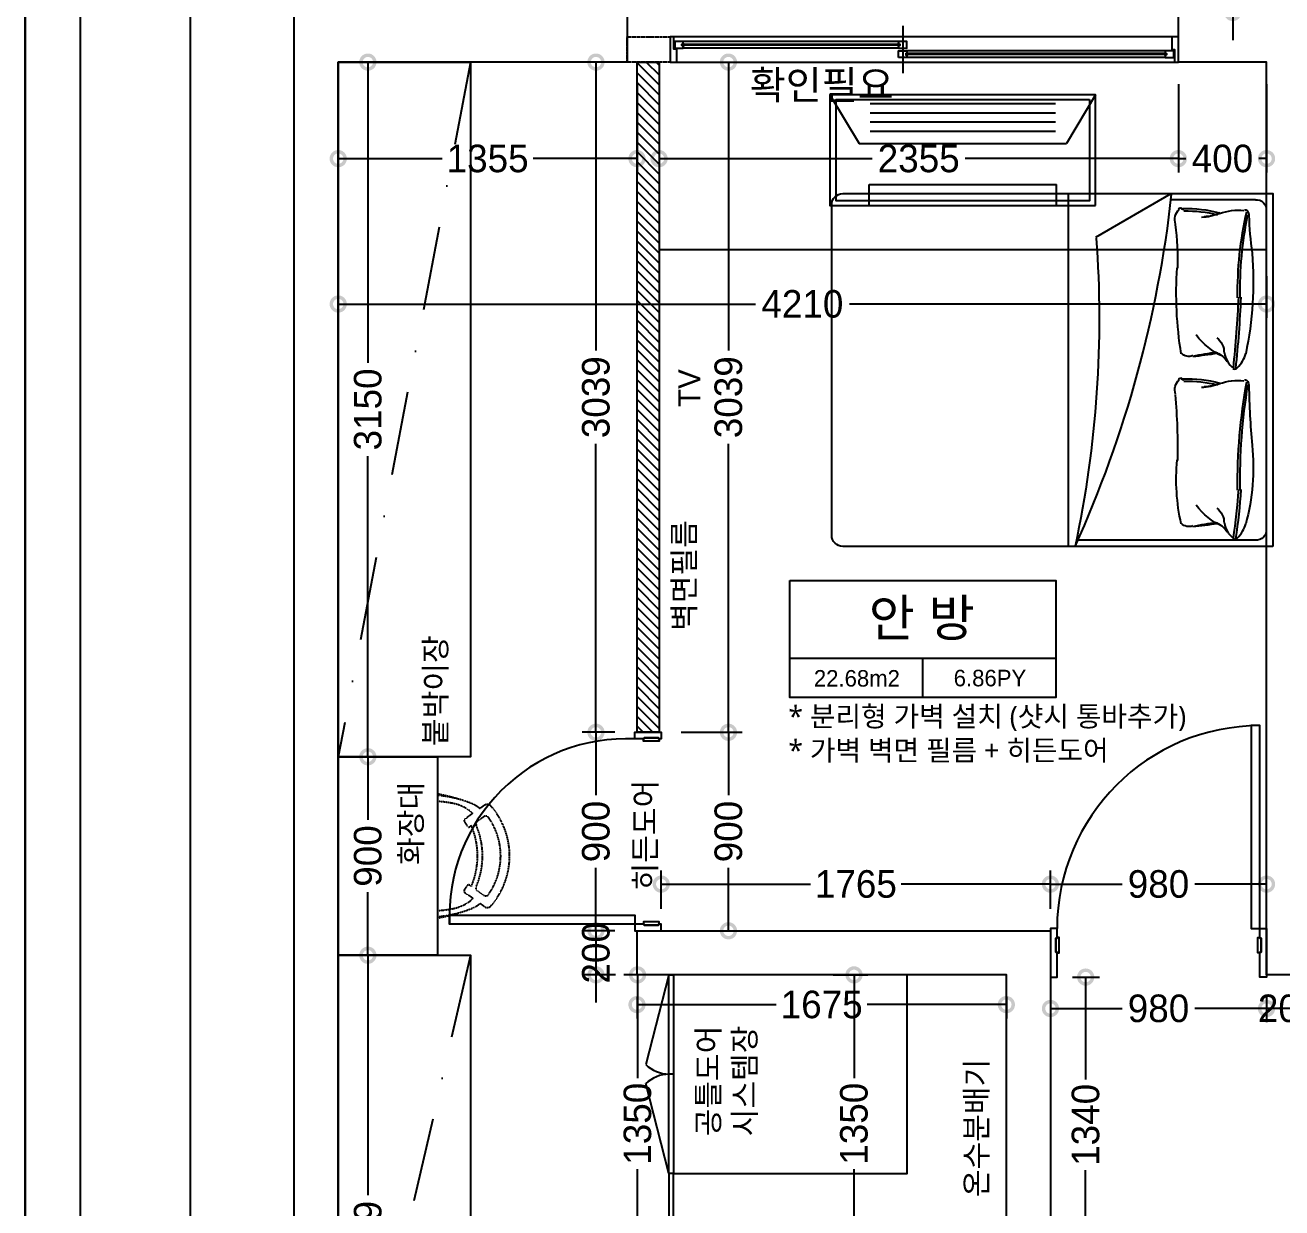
# Model space of a CAD drawing. Header units: millimetres. Extents: x 43335 to 261478, y -4312 to 41218.
# Drawn here: x 43835 to 49534, y 21612 to 26975 of the extents above; entities that cross this region are included whole.
import ezdxf
from ezdxf.enums import TextEntityAlignment as Align

# ---------------------------------------------------------------- set-up
doc = ezdxf.new("R2010")
doc.units = ezdxf.units.MM
for name, pattern in [('( Hidden )', [0.375, 0.25, -0.125]), ('CONT', [2, 1, 1]), ('DASHDOT', [25.4, 12.7, -6.35, 0, -6.35]), ('HID1', [0.375, 0.25, -0.125]), ('HIDDEN', [0.375, 0.25, -0.125])]:
    doc.linetypes.add(name, pattern=pattern)
for name, color, linetype in [('0-ELC TEXT', 7, 'Continuous'), ('03-TEXT', 3, 'Continuous'), ('DIM', 7, 'Continuous'), ('FORM(YOURNAME)-11', 1, 'Continuous'), ('P-门', 4, 'Continuous'), ('S-DIM', 7, 'Continuous'), ('TEX', 3, 'Continuous'), ('문자선', 3, 'Continuous'), ('벽1', 2, 'Continuous'), ('인테리어_가구_사입', 5, 'HID1'), ('인테리어_가구_제작', 6, 'Continuous'), ('인테리어_기타', 8, 'Continuous'), ('인테리어_치수_내부', 8, 'Continuous'), ('인테리어_해치_벽체', 8, 'Continuous'), ('평면_가구', 6, 'Continuous')]:
    doc.layers.add(name, color=color, linetype=linetype)
doc.layers.add('HACTH', color=8, linetype='Continuous', lineweight=0)
doc.styles.add('YOURNAME', font='HANDotum.ttf')
doc.styles.add('넥슨고딕', font='HANDotum.ttf')
doc.styles.add('돋움', font='malgun.ttf')
doc.styles.add('스타일1', font='HANDotum.ttf')
doc.styles.add('코레일둥고', font='HANDotum.ttf')
doc.dimstyles.new('50', dxfattribs={"dimscale": 50, "dimtxt": 2.5, "dimasz": 2.5, "dimexe": 1.25, "dimexo": 2, "dimtad": 0, "dimdec": 0, "dimtxsty": '스타일1', "dimblk": 'DOTSMALL', "dimcen": 2.5, "dimclrd": 1, "dimclre": 1, "dimclrt": 2, "dimadec": 0, "dimazin": 0, "dimtfac": 1, "dimtdec": 0, "dimtix": 1, "dimtmove": 0, "dimatfit": 3, "dimldrblk": 'DOTSMALL', "dimfxl": 1.25, "dimarcsym": 0})

# ---------------------------------------------------------------- blocks, each defined once
blk = doc.blocks.new('FORM-ELEVATION')
at = {"layer": 'Defpoints', "color": 158}
for points in [[(-10309, -21692), (71691, -21692), (71691, 35708), (-10309, 35708)], [(-8309, 33708), (61071, 33708), (61071, -19692), (-8309, -19692)]]:
    blk.add_lwpolyline(points, close=True, dxfattribs=at)
at = {"layer": 'FORM(YOURNAME)-11', "color": 250}
blk.add_lwpolyline([(-11309, -22692), (72691, -22692), (72691, 36708), (-11309, 36708)], close=True, dxfattribs=at)
at = {"layer": 'FORM(YOURNAME)-11', "color": 3, "style": 'YOURNAME'}
for tag, height, p in [('1', 451, (71041, -1219)), ('2', 451, (71041, -1863)), ('3', 451, (71041, -3150)), ('4', 451, (71041, -5081)), ('5', 515, (71041, -7398)), ('6', 515, (71041, -9650)), ('7', 515, (71041, -11903)), ('8', 515, (71041, -14155)), ('9', 515, (71041, -16408)), ('10', 515, (66791, -18596)), ('11', 515, (71041, -18660)), ('12', 515, (66791, -20848)), ('13', 515, (71041, -20848))]:
    blk.add_attdef(tag, text='', height=height, dxfattribs=at).set_placement(p, align=Align.MIDDLE_RIGHT)
blk = doc.blocks.new('_DOTSMALL')
at = {"color": 0, "linetype": 'ByBlock', "const_width": 0.5}
blk.add_lwpolyline([(-0.0625, 0, 1), (0.0625, 0, 1)], format="xyb", close=True, dxfattribs=at)
blk = doc.blocks.new('*D42')
at = {"layer": 'Defpoints', "color": 0, "transparency": 16777216}
for p in [(49464.5, 25936.7), (45254.5, 25710.4), (45254.5, 25710.4)]:
    blk.add_point(p, dxfattribs=at)
at = {"layer": 'S-DIM', "color": 1, "lineweight": -2, "transparency": 16777216}
for p, q in [((49464.5, 25836.7), (49464.5, 25647.9)), ((45254.5, 25810.4), (45254.5, 25772.9)), ((45254.5, 25710.4), (47146.4, 25710.4)), ((49464.5, 25710.4), (47572.5, 25710.4))]:
    blk.add_line(p, q, dxfattribs=at)
at = {"layer": 'S-DIM', "color": 1, "lineweight": -2, "transparency": 16777216, "xscale": 125, "yscale": 125, "zscale": 125, "rotation": 180}
blk.add_blockref('_DOTSMALL', (45254.5, 25710.4), dxfattribs=at)
at = {"layer": 'S-DIM', "color": 1, "lineweight": -2, "transparency": 16777216, "xscale": 125, "yscale": 125, "zscale": 125}
blk.add_blockref('_DOTSMALL', (49464.5, 25710.4), dxfattribs=at)
at = {"layer": 'S-DIM', "color": 2, "transparency": 16777216, "insert": (47359.5, 25710.4), "char_height": 125, "attachment_point": 5, "style": '스타일1'}
blk.add_mtext('4210', dxfattribs=at)
blk = doc.blocks.new('*D45')
at = {"layer": 'Defpoints', "color": 0, "transparency": 16777216}
for p in [(47398.7, 22668.4), (47593.7, 22668.4), (47398.7, 21318.4)]:
    blk.add_point(p, dxfattribs=at)
at = {"layer": 'S-DIM', "color": 1, "lineweight": -2, "transparency": 16777216}
for p, q in [((47498.7, 22668.4), (47656.2, 22668.4)), ((47593.7, 22668.4), (47593.7, 22199.4)), ((47593.7, 21318.4), (47593.7, 21787.4)), ((47498.7, 21318.4), (47656.2, 21318.4))]:
    blk.add_line(p, q, dxfattribs=at)
at = {"layer": 'S-DIM', "color": 1, "lineweight": -2, "transparency": 16777216, "xscale": 125, "yscale": 125, "zscale": 125}
for p, rotation in [((47593.7, 22668.4), 90), ((47593.7, 21318.4), 270)]:
    blk.add_blockref('_DOTSMALL', p, dxfattribs=dict(at, rotation=rotation))
at = {"layer": 'S-DIM', "color": 2, "transparency": 16777216, "insert": (47593.7, 21993.4), "char_height": 125, "attachment_point": 5, "rotation": 90, "style": '스타일1'}
blk.add_mtext('1350', dxfattribs=at)
blk = doc.blocks.new('책상의자')
at = {"layer": '인테리어_가구_사입', "color": 8, "linetype": '( Hidden )', "ltscale": 5}
for p, q in [((113786.8, 53823.7), (113807.4, 53809.3)), ((113788.9, 53772.6), (113820.9, 53749.4)), ((113838.2, 53786.6), (113874.9, 53760.9)), ((113877.5, 53748.9), (113865.7, 53729.5)), ((113846.1, 53731.5), (113852.8, 53726.8)), ((113788.4, 53415.1), (113820.7, 53437.8)), ((113839.2, 53400.4), (113874.3, 53426.6)), ((113845.5, 53456.1), (113852.2, 53460.8)), ((113876.9, 53438.7), (113865.1, 53458.1)), ((113786.3, 53363.9), (113807.5, 53378.7))]:
    blk.add_line(p, q, dxfattribs=at)
for centre, radius, start, end in [((114046, 53333.6), 537.1, 94.9511, 113.2594), ((114223.6, 52767.3), 1130.5, 101.4265, 106.4653), ((114017.1, 53593.5), 344.7, 138.9979, 220.9366), ((113774.1, 53804.9), 22.6, 55.9255, 139.2632), ((113889.8, 53714), 126, 116.2601, 130.7423), ((113965.2, 53647.6), 188.2, 97.4888, 132.391), ((114031, 53338.1), 504.3, 93.5561, 100.3197), ((114017.1, 53593.5), 304.1, 145.1572, 214.759), ((113780.5, 53760.4), 14.6, 55.4796, 152.3609), ((113813.6, 53739.7), 12, 333.6604, 52.9211), ((113869.7, 53753.5), 9.04, 328.7055, 55.0134), ((114150.9, 53593.5), 355.5, 156.6602, 203.3178), ((114173.5, 53593.5), 355.5, 157.1535, 202.7371), ((113858, 53734.2), 9.04, 235.0126, 328.706), ((113857.4, 53453.4), 9.04, 31.3201, 125.0127), ((113780, 53427.3), 14.6, 207.6657, 304.5466), ((113813.5, 53447.4), 12, 307.105, 26.3658), ((113869.2, 53434), 9.04, 305.0127, 31.3206), ((113773.6, 53382.6), 22.6, 220.7632, 304.1005), ((113890, 53474), 126, 229.1315, 243.7661), ((114045.9, 53854), 537.1, 246.7667, 265.0616), ((113965.2, 53540.1), 188.2, 227.9325, 262.5373), ((114030.8, 53849.6), 504.3, 259.7064, 266.4572), ((114223.3, 54420.5), 1130.5, 253.5608, 258.593)]:
    blk.add_arc(centre, radius, start, end, dxfattribs=at)
blk = doc.blocks.new('*D60')
at = {"layer": 'Defpoints', "color": 0, "transparency": 16777216}
for p in [(45388.9, 23657.4), (45388.9, 22757.4), (45388.9, 22757.4)]:
    blk.add_point(p, dxfattribs=at)
at = {"layer": 'S-DIM', "color": 1, "lineweight": -2, "transparency": 16777216}
for p, q in [((45388.9, 23657.4), (45388.9, 23371.7)), ((45488.9, 23657.4), (45451.4, 23657.4)), ((45388.9, 22757.4), (45388.9, 23043.2)), ((45488.9, 22757.4), (45451.4, 22757.4))]:
    blk.add_line(p, q, dxfattribs=at)
at = {"layer": 'S-DIM', "color": 1, "lineweight": -2, "transparency": 16777216, "xscale": 125, "yscale": 125, "zscale": 125}
for p, rotation in [((45388.9, 23657.4), 90), ((45388.9, 22757.4), 270)]:
    blk.add_blockref('_DOTSMALL', p, dxfattribs=dict(at, rotation=rotation))
at = {"layer": 'S-DIM', "color": 2, "transparency": 16777216, "insert": (45388.9, 23207.4), "char_height": 125, "attachment_point": 5, "rotation": 90, "style": '스타일1'}
blk.add_mtext('900', dxfattribs=at)
blk = doc.blocks.new('clsehseodyse')
at = {"layer": '인테리어_가구_제작', "color": 8, "linetype": 'CONT', "ltscale": 200}
for p, q in [((43470.7, 4352.5), (45070.7, 4352.5)), ((43498.8, 3503.5), (43498.8, 3886.7))]:
    blk.add_line(p, q, dxfattribs=at)
blk.add_lwpolyline([(45070.7, 3424.8), (45070.7, 5374.8, 0.414214), (45020.7, 5424.8), (43520.7, 5424.8, 0.414214), (43470.7, 5374.8), (43470.7, 3424.8)], format="xyb", close=True, dxfattribs=at)
for points in [[(43672.7, 4225.5, 0.071316), (45070.7, 4321.3, -0.079005), (43473.9, 3883.5)], [(43574.4, 3735.6, -0.076247), (43559.7, 3664.9, -0.072199), (43540.7, 3832.4)], [(44346.3, 3735.6, -0.076247), (44331.6, 3664.9, -0.072199), (44312.6, 3832.4)], [(44194.2, 3644.5, -0.087806), (44231.5, 3630.6, -0.09201), (44263.1, 3603.3)], [(44265, 3605.6, -0.34633), (44260.3, 3584.5, -0.127623), (44196.2, 3546.8)], [(44966.1, 3644.5, -0.087806), (45003.4, 3630.6, -0.09201), (45035, 3603.3)], [(45036.9, 3605.6, -0.34633), (45032.2, 3584.5, -0.127623), (44968.1, 3546.8)], [(43545.5, 3552.4, 0.504232), (43551.5, 3538.3, 0.091574), (43570.7, 3533.1, -0.037556), (43739.4, 3517.8)], [(44317.4, 3552.4, 0.504232), (44323.4, 3538.3, 0.091574), (44342.5, 3533.1, -0.023641), (44611.3, 3517.8)]]:
    blk.add_lwpolyline(points, format="xyb", dxfattribs=at)
for points in [[(45042.6, 3503.5), (45042.6, 4306.9)], [(43669.3, 4227), (43470.7, 3885.9)], [(43549.5, 3454.8), (45003.6, 3454.8)]]:
    blk.add_lwpolyline(points, dxfattribs=at)
for centre, radius, start, end in [((43527.8, 3826.4), 16.9, 3.8694, 70.3587), ((43544.9, 3843.1), 9.37, 105.3006, 238.9709), ((43589.1, 3803.6), 65.6, 72.089, 135.6174), ((44182.8, 3822.6), 633.5, 179.5322, 193.4944), ((43770.6, 5136), 1279, 262.8625, 271.7578), ((43922.3, 2154.1), 1708.3, 80.7444, 93.8605), ((44162.4, 3805.2), 46.9, 337.9416, 45.8426), ((44299.6, 3826.4), 16.9, 3.8694, 70.3587), ((44316.8, 3843.1), 9.37, 105.3006, 238.9709), ((44361, 3803.6), 65.6, 72.089, 135.6174), ((44954.7, 3822.6), 633.5, 179.5322, 193.4944), ((44622.7, 6746.7), 2889.7, 265.2531, 271.1701), ((44764.7, 2914.1), 948.4, 77.5682, 95.1792), ((44934.3, 3805.2), 46.9, 337.9416, 45.8426), ((43925.6, 3522.2), 312, 24.7137, 53.2491), ((45058.7, 3588.3), 873.2, 166.794, 174.0492), ((42830.8, 3912.9), 1385.3, 350.2215, 354.801), ((44697.5, 3522.2), 312, 24.7137, 53.2491), ((45830.6, 3588.3), 873.2, 166.794, 174.0492), ((43602.7, 3912.9), 1385.3, 350.2215, 354.801), ((43397.2, 3748.3), 181.8, 332.5034, 0.1176), ((44169, 3748.3), 181.8, 332.5034, 0.1176), ((43803.2, 3580.7), 256.8, 160.6498, 185.6327), ((44190.4, 3726.4), 80.6, 215.7956, 272.7818), ((44234.6, 3686.9), 43.1, 189.9783, 198.4535), ((44279.2, 3711.5), 91.8, 201.5299, 239.8117), ((44575.1, 3580.7), 256.8, 160.6498, 185.6327), ((44962.2, 3726.4), 80.6, 215.7956, 272.7818), ((45006.4, 3686.9), 43.1, 189.9783, 198.4535), ((45051.1, 3711.5), 91.8, 201.5299, 239.8117), ((43723.8, 8571.4), 4995.3, 272.4869, 276.1846), ((43723.7, 8572.5), 5007.6, 272.4898, 276.1878), ((44662.3, 5962.2), 2386.1, 273.6057, 278.9561), ((44662.3, 5962.3), 2397.4, 273.6057, 278.9505), ((43922.1, 1902.2), 1682.1, 89.2777, 102.6923), ((43917.6, 1835.4), 1737.8, 89.1275, 101.6667), ((43873.2, 5047.2), 1534.2, 265.0521, 282.1961), ((44788.4, 945), 2639.3, 89.4183, 100.1255), ((44782.4, 806.2), 2766.9, 89.3047, 99.2401), ((44716.3, 4454.3), 941.3, 263.6869, 285.5868), ((43543.7, 3499.4), 45, 174.764, 277.3979), ((44997.8, 3499.4), 45, 262.6021, 5.236)]:
    blk.add_arc(centre, radius, start, end, dxfattribs=at)
blk = doc.blocks.new('*D79')
at = {"layer": 'Defpoints', "color": 0, "transparency": 16777216}
for p in [(49464.5, 27353.4), (49311.1, 27032.4), (49464.5, 27032.4)]:
    blk.add_point(p, dxfattribs=at)
at = {"layer": 'S-DIM', "color": 1, "lineweight": -2, "transparency": 16777216}
for p, q in [((49311.1, 27353.4), (49311.1, 27478.4)), ((49364.5, 27353.4), (49248.6, 27353.4)), ((49311.1, 27353.4), (49311.1, 27344.7)), ((49364.5, 27032.4), (49248.6, 27032.4)), ((49311.1, 27032.4), (49311.1, 27041.2)), ((49311.1, 27032.4), (49311.1, 26907.4))]:
    blk.add_line(p, q, dxfattribs=at)
at = {"layer": 'S-DIM', "color": 1, "lineweight": -2, "transparency": 16777216, "xscale": 125, "yscale": 125, "zscale": 125}
for p, rotation in [((49311.1, 27353.4), 270), ((49311.1, 27032.4), 90)]:
    blk.add_blockref('_DOTSMALL', p, dxfattribs=dict(at, rotation=rotation))
at = {"layer": 'S-DIM', "color": 2, "transparency": 16777216, "insert": (49311.1, 27192.9), "char_height": 125, "attachment_point": 5, "rotation": 90, "style": '스타일1'}
blk.add_mtext('321', dxfattribs=at)
blk = doc.blocks.new('*D94')
at = {"layer": 'Defpoints', "color": 0, "transparency": 16777216}
for p in [(49464.5, 22668.4), (49664.5, 22668.4), (49464.5, 22515.9)]:
    blk.add_point(p, dxfattribs=at)
at = {"layer": 'S-DIM', "color": 1, "lineweight": -2, "transparency": 16777216}
for p, q in [((49464.5, 22515.9), (49339.5, 22515.9)), ((49464.5, 22568.4), (49464.5, 22453.4)), ((49664.5, 22515.9), (49464.5, 22515.9)), ((49664.5, 22568.4), (49664.5, 22453.4)), ((49664.5, 22515.9), (49789.5, 22515.9))]:
    blk.add_line(p, q, dxfattribs=at)
at = {"layer": 'S-DIM', "color": 1, "lineweight": -2, "transparency": 16777216, "xscale": 125, "yscale": 125, "zscale": 125}
blk.add_blockref('_DOTSMALL', (49464.5, 22515.9), dxfattribs=at)
at = {"layer": 'S-DIM', "color": 1, "lineweight": -2, "transparency": 16777216, "xscale": 125, "yscale": 125, "zscale": 125, "rotation": 180}
blk.add_blockref('_DOTSMALL', (49664.5, 22515.9), dxfattribs=at)
at = {"layer": 'S-DIM', "color": 2, "transparency": 16777216, "insert": (49564.5, 22515.9), "char_height": 125, "attachment_point": 5, "style": '스타일1'}
blk.add_mtext('200', dxfattribs=at)
blk = doc.blocks.new('*D95')
at = {"layer": 'Defpoints', "color": 0, "transparency": 16777216}
for p in [(48484.5, 22668.4), (49464.5, 22668.4), (48484.5, 22515.9)]:
    blk.add_point(p, dxfattribs=at)
at = {"layer": 'S-DIM', "color": 1, "lineweight": -2, "transparency": 16777216}
for p, q in [((48484.5, 22568.4), (48484.5, 22453.4)), ((48484.5, 22515.9), (48810.2, 22515.9)), ((49464.5, 22515.9), (49138.7, 22515.9)), ((49464.5, 22568.4), (49464.5, 22453.4))]:
    blk.add_line(p, q, dxfattribs=at)
at = {"layer": 'S-DIM', "color": 1, "lineweight": -2, "transparency": 16777216, "xscale": 125, "yscale": 125, "zscale": 125, "rotation": 180}
blk.add_blockref('_DOTSMALL', (48484.5, 22515.9), dxfattribs=at)
at = {"layer": 'S-DIM', "color": 1, "lineweight": -2, "transparency": 16777216, "xscale": 125, "yscale": 125, "zscale": 125}
blk.add_blockref('_DOTSMALL', (49464.5, 22515.9), dxfattribs=at)
at = {"layer": 'S-DIM', "color": 2, "transparency": 16777216, "insert": (48974.5, 22515.9), "char_height": 125, "attachment_point": 5, "style": '스타일1'}
blk.add_mtext('980', dxfattribs=at)
blk = doc.blocks.new('*D96')
at = {"layer": 'Defpoints', "color": 0, "transparency": 16777216}
for p in [(48484.5, 22658.4), (48484.5, 21318.4), (48644.2, 21318.4)]:
    blk.add_point(p, dxfattribs=at)
at = {"layer": 'S-DIM', "color": 1, "lineweight": -2, "transparency": 16777216}
for p, q in [((48584.5, 22658.4), (48706.7, 22658.4)), ((48644.2, 22658.4), (48644.2, 22194.4)), ((48644.2, 21318.4), (48644.2, 21782.4)), ((48584.5, 21318.4), (48706.7, 21318.4))]:
    blk.add_line(p, q, dxfattribs=at)
at = {"layer": 'S-DIM', "color": 1, "lineweight": -2, "transparency": 16777216, "xscale": 125, "yscale": 125, "zscale": 125}
for p, rotation in [((48644.2, 22658.4), 90), ((48644.2, 21318.4), 270)]:
    blk.add_blockref('_DOTSMALL', p, dxfattribs=dict(at, rotation=rotation))
at = {"layer": 'S-DIM', "color": 2, "transparency": 16777216, "insert": (48644.2, 21988.4), "char_height": 125, "attachment_point": 5, "rotation": 90, "style": '스타일1'}
blk.add_mtext('1340', dxfattribs=at)
blk = doc.blocks.new('*D121')
at = {"layer": 'Defpoints', "color": 0, "transparency": 16777216}
for p in [(46609.5, 22668.4), (48284.5, 22668.4), (48284.5, 22533.5)]:
    blk.add_point(p, dxfattribs=at)
at = {"layer": 'S-DIM', "color": 1, "lineweight": -2, "transparency": 16777216}
for p, q in [((46609.5, 22568.4), (46609.5, 22471)), ((46609.5, 22533.5), (47241.1, 22533.5)), ((48284.5, 22533.5), (47652.8, 22533.5)), ((48284.5, 22568.4), (48284.5, 22471))]:
    blk.add_line(p, q, dxfattribs=at)
at = {"layer": 'S-DIM', "color": 1, "lineweight": -2, "transparency": 16777216, "xscale": 125, "yscale": 125, "zscale": 125, "rotation": 180}
blk.add_blockref('_DOTSMALL', (46609.5, 22533.5), dxfattribs=at)
at = {"layer": 'S-DIM', "color": 1, "lineweight": -2, "transparency": 16777216, "xscale": 125, "yscale": 125, "zscale": 125}
blk.add_blockref('_DOTSMALL', (48284.5, 22533.5), dxfattribs=at)
at = {"layer": 'S-DIM', "color": 2, "transparency": 16777216, "insert": (47447, 22533.5), "char_height": 125, "attachment_point": 5, "style": '스타일1'}
blk.add_mtext('1675', dxfattribs=at)
blk = doc.blocks.new('*D122')
at = {"layer": 'Defpoints', "color": 0, "transparency": 16777216}
for p in [(46709.5, 26807.4), (49064.5, 26807.4), (49064.5, 26369.7)]:
    blk.add_point(p, dxfattribs=at)
at = {"layer": 'S-DIM', "color": 1, "lineweight": -2, "transparency": 16777216}
for p, q in [((46709.5, 26707.4), (46709.5, 26307.2)), ((49064.5, 26707.4), (49064.5, 26307.2)), ((46709.5, 26369.7), (47675.8, 26369.7)), ((49064.5, 26369.7), (48098.2, 26369.7))]:
    blk.add_line(p, q, dxfattribs=at)
at = {"layer": 'S-DIM', "color": 1, "lineweight": -2, "transparency": 16777216, "xscale": 125, "yscale": 125, "zscale": 125, "rotation": 180}
blk.add_blockref('_DOTSMALL', (46709.5, 26369.7), dxfattribs=at)
at = {"layer": 'S-DIM', "color": 1, "lineweight": -2, "transparency": 16777216, "xscale": 125, "yscale": 125, "zscale": 125}
blk.add_blockref('_DOTSMALL', (49064.5, 26369.7), dxfattribs=at)
at = {"layer": 'S-DIM', "color": 2, "transparency": 16777216, "insert": (47887, 26369.7), "char_height": 125, "attachment_point": 5, "style": '스타일1'}
blk.add_mtext('2355', dxfattribs=at)
blk = doc.blocks.new('*D123')
at = {"layer": 'Defpoints', "color": 0, "transparency": 16777216}
for p in [(49064.5, 26807.4), (49464.5, 26807.4), (49064.5, 26369.7)]:
    blk.add_point(p, dxfattribs=at)
at = {"layer": 'S-DIM', "color": 1, "lineweight": -2, "transparency": 16777216}
for p, q in [((49064.5, 26707.4), (49064.5, 26307.2)), ((49464.5, 26707.4), (49464.5, 26307.2)), ((49064.5, 26369.7), (49098.8, 26369.7)), ((49464.5, 26369.7), (49430.2, 26369.7))]:
    blk.add_line(p, q, dxfattribs=at)
at = {"layer": 'S-DIM', "color": 1, "lineweight": -2, "transparency": 16777216, "xscale": 125, "yscale": 125, "zscale": 125, "rotation": 180}
blk.add_blockref('_DOTSMALL', (49064.5, 26369.7), dxfattribs=at)
at = {"layer": 'S-DIM', "color": 1, "lineweight": -2, "transparency": 16777216, "xscale": 125, "yscale": 125, "zscale": 125}
blk.add_blockref('_DOTSMALL', (49464.5, 26369.7), dxfattribs=at)
at = {"layer": 'S-DIM', "color": 2, "transparency": 16777216, "insert": (49264.5, 26369.7), "char_height": 125, "attachment_point": 5, "style": '스타일1'}
blk.add_mtext('400', dxfattribs=at)
blk = doc.blocks.new('*D124')
at = {"layer": 'Defpoints', "color": 0, "transparency": 16777216}
for p in [(46709.5, 26807.4), (46709.5, 23768.4), (47024.2, 23768.4)]:
    blk.add_point(p, dxfattribs=at)
at = {"layer": 'S-DIM', "color": 1, "lineweight": -2, "transparency": 16777216}
for p, q in [((46809.5, 26807.4), (47086.7, 26807.4)), ((47024.2, 26807.4), (47024.2, 25499.7)), ((47024.2, 23768.4), (47024.2, 25076.2)), ((46809.5, 23768.4), (47086.7, 23768.4))]:
    blk.add_line(p, q, dxfattribs=at)
at = {"layer": 'S-DIM', "color": 1, "lineweight": -2, "transparency": 16777216, "xscale": 125, "yscale": 125, "zscale": 125}
for p, rotation in [((47024.2, 26807.4), 90), ((47024.2, 23768.4), 270)]:
    blk.add_blockref('_DOTSMALL', p, dxfattribs=dict(at, rotation=rotation))
at = {"layer": 'S-DIM', "color": 2, "transparency": 16777216, "insert": (47024.2, 25287.9), "char_height": 125, "attachment_point": 5, "rotation": 90, "style": '스타일1'}
blk.add_mtext('3039', dxfattribs=at)
blk = doc.blocks.new('*D125')
at = {"layer": 'Defpoints', "color": 0, "transparency": 16777216}
for p in [(46709.5, 23768.4), (46709.5, 22868.4), (47024.2, 22868.4)]:
    blk.add_point(p, dxfattribs=at)
at = {"layer": 'S-DIM', "color": 1, "lineweight": -2, "transparency": 16777216}
for p, q in [((46809.5, 23768.4), (47086.7, 23768.4)), ((47024.2, 23768.4), (47024.2, 23482.7)), ((47024.2, 22868.4), (47024.2, 23154.2)), ((46809.5, 22868.4), (47086.7, 22868.4))]:
    blk.add_line(p, q, dxfattribs=at)
at = {"layer": 'S-DIM', "color": 1, "lineweight": -2, "transparency": 16777216, "xscale": 125, "yscale": 125, "zscale": 125}
for p, rotation in [((47024.2, 23768.4), 90), ((47024.2, 22868.4), 270)]:
    blk.add_blockref('_DOTSMALL', p, dxfattribs=dict(at, rotation=rotation))
at = {"layer": 'S-DIM', "color": 2, "transparency": 16777216, "insert": (47024.2, 23318.4), "char_height": 125, "attachment_point": 5, "rotation": 90, "style": '스타일1'}
blk.add_mtext('900', dxfattribs=at)
blk = doc.blocks.new('*D126')
at = {"layer": 'Defpoints', "color": 0, "transparency": 16777216}
for p in [(48484.5, 23079.9), (46719.5, 22868.4), (48484.5, 22868.4)]:
    blk.add_point(p, dxfattribs=at)
at = {"layer": 'S-DIM', "color": 1, "lineweight": -2, "transparency": 16777216}
for p, q in [((46719.5, 22968.4), (46719.5, 23142.4)), ((48484.5, 22968.4), (48484.5, 23142.4)), ((46719.5, 23079.9), (47396.1, 23079.9)), ((48484.5, 23079.9), (47807.8, 23079.9))]:
    blk.add_line(p, q, dxfattribs=at)
at = {"layer": 'S-DIM', "color": 1, "lineweight": -2, "transparency": 16777216, "xscale": 125, "yscale": 125, "zscale": 125, "rotation": 180}
blk.add_blockref('_DOTSMALL', (46719.5, 23079.9), dxfattribs=at)
at = {"layer": 'S-DIM', "color": 1, "lineweight": -2, "transparency": 16777216, "xscale": 125, "yscale": 125, "zscale": 125}
blk.add_blockref('_DOTSMALL', (48484.5, 23079.9), dxfattribs=at)
at = {"layer": 'S-DIM', "color": 2, "transparency": 16777216, "insert": (47602, 23079.9), "char_height": 125, "attachment_point": 5, "style": '스타일1'}
blk.add_mtext('1765', dxfattribs=at)
blk = doc.blocks.new('*D127')
at = {"layer": 'Defpoints', "color": 0, "transparency": 16777216}
for p in [(49464.5, 23079.9), (48484.5, 22868.4), (49464.5, 22868.4)]:
    blk.add_point(p, dxfattribs=at)
at = {"layer": 'S-DIM', "color": 1, "lineweight": -2, "transparency": 16777216}
for p, q in [((48484.5, 22968.4), (48484.5, 23142.4)), ((49464.5, 22968.4), (49464.5, 23142.4)), ((48484.5, 23079.9), (48810.2, 23079.9)), ((49464.5, 23079.9), (49138.7, 23079.9))]:
    blk.add_line(p, q, dxfattribs=at)
at = {"layer": 'S-DIM', "color": 1, "lineweight": -2, "transparency": 16777216, "xscale": 125, "yscale": 125, "zscale": 125, "rotation": 180}
blk.add_blockref('_DOTSMALL', (48484.5, 23079.9), dxfattribs=at)
at = {"layer": 'S-DIM', "color": 1, "lineweight": -2, "transparency": 16777216, "xscale": 125, "yscale": 125, "zscale": 125}
blk.add_blockref('_DOTSMALL', (49464.5, 23079.9), dxfattribs=at)
at = {"layer": 'S-DIM', "color": 2, "transparency": 16777216, "insert": (48974.5, 23079.9), "char_height": 125, "attachment_point": 5, "style": '스타일1'}
blk.add_mtext('980', dxfattribs=at)
blk = doc.blocks.new('*D139')
at = {"layer": 'Defpoints', "color": 0, "transparency": 16777216}
for p in [(46612, 22668.4), (46754.5, 22668.4), (46754.5, 21318.4)]:
    blk.add_point(p, dxfattribs=at)
at = {"layer": 'S-DIM', "color": 1, "lineweight": -2, "transparency": 16777216}
for p, q in [((46654.5, 22668.4), (46549.5, 22668.4)), ((46612, 22668.4), (46612, 22199.4)), ((46612, 21318.4), (46612, 21787.4)), ((46654.5, 21318.4), (46549.5, 21318.4))]:
    blk.add_line(p, q, dxfattribs=at)
at = {"layer": 'S-DIM', "color": 1, "lineweight": -2, "transparency": 16777216, "xscale": 125, "yscale": 125, "zscale": 125}
for p, rotation in [((46612, 22668.4), 90), ((46612, 21318.4), 270)]:
    blk.add_blockref('_DOTSMALL', p, dxfattribs=dict(at, rotation=rotation))
at = {"layer": 'S-DIM', "color": 2, "transparency": 16777216, "insert": (46612, 21993.4), "char_height": 125, "attachment_point": 5, "rotation": 90, "style": '스타일1'}
blk.add_mtext('1350', dxfattribs=at)
blk = doc.blocks.new('*D140')
at = {"layer": 'Defpoints', "color": 0, "transparency": 16777216}
for p in [(45254.5, 22757.4), (45388.9, 22757.4), (45254.5, 20158.4)]:
    blk.add_point(p, dxfattribs=at)
at = {"layer": 'S-DIM', "color": 1, "lineweight": -2, "transparency": 16777216}
for p, q in [((45354.5, 22757.4), (45451.4, 22757.4)), ((45388.9, 22757.4), (45388.9, 21669.4)), ((45388.9, 20158.4), (45388.9, 21246.5)), ((45354.5, 20158.4), (45451.4, 20158.4))]:
    blk.add_line(p, q, dxfattribs=at)
at = {"layer": 'S-DIM', "color": 1, "lineweight": -2, "transparency": 16777216, "xscale": 125, "yscale": 125, "zscale": 125}
for p, rotation in [((45388.9, 22757.4), 90), ((45388.9, 20158.4), 270)]:
    blk.add_blockref('_DOTSMALL', p, dxfattribs=dict(at, rotation=rotation))
at = {"layer": 'S-DIM', "color": 2, "transparency": 16777216, "insert": (45388.9, 21457.9), "char_height": 125, "attachment_point": 5, "rotation": 90, "style": '스타일1'}
blk.add_mtext('2599', dxfattribs=at)
blk = doc.blocks.new('*D141')
at = {"layer": 'Defpoints', "color": 0, "transparency": 16777216}
for p in [(45254.5, 26807.4), (45254.5, 23657.4), (45388.9, 23657.4)]:
    blk.add_point(p, dxfattribs=at)
at = {"layer": 'S-DIM', "color": 1, "lineweight": -2, "transparency": 16777216}
for p, q in [((45354.5, 26807.4), (45451.4, 26807.4)), ((45388.9, 26807.4), (45388.9, 25444.1)), ((45388.9, 23657.4), (45388.9, 25020.7)), ((45354.5, 23657.4), (45451.4, 23657.4))]:
    blk.add_line(p, q, dxfattribs=at)
at = {"layer": 'S-DIM', "color": 1, "lineweight": -2, "transparency": 16777216, "xscale": 125, "yscale": 125, "zscale": 125}
for p, rotation in [((45388.9, 26807.4), 90), ((45388.9, 23657.4), 270)]:
    blk.add_blockref('_DOTSMALL', p, dxfattribs=dict(at, rotation=rotation))
at = {"layer": 'S-DIM', "color": 2, "transparency": 16777216, "insert": (45388.9, 25232.4), "char_height": 125, "attachment_point": 5, "rotation": 90, "style": '스타일1'}
blk.add_mtext('3150', dxfattribs=at)
blk = doc.blocks.new('*D142')
at = {"layer": 'Defpoints', "color": 0, "transparency": 16777216}
for p in [(45254.5, 26807.4), (46609.5, 26807.4), (46609.5, 26369.7)]:
    blk.add_point(p, dxfattribs=at)
at = {"layer": 'S-DIM', "color": 1, "lineweight": -2, "transparency": 16777216}
for p, q in [((45254.5, 26707.4), (45254.5, 26307.2)), ((46609.5, 26707.4), (46609.5, 26307.2)), ((45254.5, 26369.7), (45726.1, 26369.7)), ((46609.5, 26369.7), (46137.8, 26369.7))]:
    blk.add_line(p, q, dxfattribs=at)
at = {"layer": 'S-DIM', "color": 1, "lineweight": -2, "transparency": 16777216, "xscale": 125, "yscale": 125, "zscale": 125, "rotation": 180}
blk.add_blockref('_DOTSMALL', (45254.5, 26369.7), dxfattribs=at)
at = {"layer": 'S-DIM', "color": 1, "lineweight": -2, "transparency": 16777216, "xscale": 125, "yscale": 125, "zscale": 125}
blk.add_blockref('_DOTSMALL', (46609.5, 26369.7), dxfattribs=at)
at = {"layer": 'S-DIM', "color": 2, "transparency": 16777216, "insert": (45932, 26369.7), "char_height": 125, "attachment_point": 5, "style": '스타일1'}
blk.add_mtext('1355', dxfattribs=at)
blk = doc.blocks.new('*D143')
at = {"layer": 'Defpoints', "color": 0, "transparency": 16777216}
for p in [(46423.4, 26807.4), (46609.5, 26807.4), (46609.5, 23768.4)]:
    blk.add_point(p, dxfattribs=at)
at = {"layer": 'S-DIM', "color": 1, "lineweight": -2, "transparency": 16777216}
for p, q in [((46509.5, 26807.4), (46360.9, 26807.4)), ((46423.4, 26807.4), (46423.4, 25499.7)), ((46423.4, 23768.4), (46423.4, 25076.2)), ((46509.5, 23768.4), (46360.9, 23768.4))]:
    blk.add_line(p, q, dxfattribs=at)
at = {"layer": 'S-DIM', "color": 1, "lineweight": -2, "transparency": 16777216, "xscale": 125, "yscale": 125, "zscale": 125}
for p, rotation in [((46423.4, 26807.4), 90), ((46423.4, 23768.4), 270)]:
    blk.add_blockref('_DOTSMALL', p, dxfattribs=dict(at, rotation=rotation))
at = {"layer": 'S-DIM', "color": 2, "transparency": 16777216, "insert": (46423.4, 25287.9), "char_height": 125, "attachment_point": 5, "rotation": 90, "style": '스타일1'}
blk.add_mtext('3039', dxfattribs=at)
blk = doc.blocks.new('*D144')
at = {"layer": 'Defpoints', "color": 0, "transparency": 16777216}
for p in [(46609.5, 23768.4), (46423.4, 22868.4), (46609.5, 22868.4)]:
    blk.add_point(p, dxfattribs=at)
at = {"layer": 'S-DIM', "color": 1, "lineweight": -2, "transparency": 16777216}
for p, q in [((46509.5, 23768.4), (46360.9, 23768.4)), ((46423.4, 23768.4), (46423.4, 23482.7)), ((46423.4, 22868.4), (46423.4, 23154.2)), ((46509.5, 22868.4), (46360.9, 22868.4))]:
    blk.add_line(p, q, dxfattribs=at)
at = {"layer": 'S-DIM', "color": 1, "lineweight": -2, "transparency": 16777216, "xscale": 125, "yscale": 125, "zscale": 125}
for p, rotation in [((46423.4, 23768.4), 90), ((46423.4, 22868.4), 270)]:
    blk.add_blockref('_DOTSMALL', p, dxfattribs=dict(at, rotation=rotation))
at = {"layer": 'S-DIM', "color": 2, "transparency": 16777216, "insert": (46423.4, 23318.4), "char_height": 125, "attachment_point": 5, "rotation": 90, "style": '스타일1'}
blk.add_mtext('900', dxfattribs=at)
blk = doc.blocks.new('*D145')
at = {"layer": 'Defpoints', "color": 0, "transparency": 16777216}
for p in [(46609.5, 22868.4), (46423.4, 22668.4), (46612, 22668.4)]:
    blk.add_point(p, dxfattribs=at)
at = {"layer": 'S-DIM', "color": 1, "lineweight": -2, "transparency": 16777216}
for p, q in [((46423.4, 22868.4), (46423.4, 22993.4)), ((46509.5, 22868.4), (46360.9, 22868.4)), ((46423.4, 22868.4), (46423.4, 22668.4)), ((46512, 22668.4), (46360.9, 22668.4)), ((46423.4, 22668.4), (46423.4, 22543.4))]:
    blk.add_line(p, q, dxfattribs=at)
at = {"layer": 'S-DIM', "color": 1, "lineweight": -2, "transparency": 16777216, "xscale": 125, "yscale": 125, "zscale": 125}
for p, rotation in [((46423.4, 22868.4), 270), ((46423.4, 22668.4), 90)]:
    blk.add_blockref('_DOTSMALL', p, dxfattribs=dict(at, rotation=rotation))
at = {"layer": 'S-DIM', "color": 2, "transparency": 16777216, "insert": (46423.4, 22768.4), "char_height": 125, "attachment_point": 5, "rotation": 90, "style": '스타일1'}
blk.add_mtext('200', dxfattribs=at)
blk = doc.blocks.new('ahsuehd')
at = {"layer": 'P-门', "ltscale": 15}
for p, q in [((46815.1, -13065.5), (46815.1, -13069.5)), ((47792.2, -13064.1), (47791.7, -13065.5)), ((47792.2, -13071), (47791.7, -13069.5)), ((47792.7, -13063.1), (47792.2, -13064.1)), ((47792.7, -13071.9), (47792.2, -13071)), ((47795.5, -13061.7), (47792.7, -13063.1)), ((47795.5, -13073.3), (47792.7, -13071.9)), ((47799, -13069.5), (47799, -13065.5)), ((47830, -13111.5), (47830, -13107.5)), ((49008.9, -13111.5), (49008.9, -13107.5))]:
    blk.add_line(p, q, dxfattribs=at)
for points in [[(47814.5, -12981), (47814.5, -13196)], [(49034.5, -13031), (46776.9, -13031)], [(49064.5, -13146), (49064.5, -13031), (49034.5, -13031), (49034.5, -13087.4), (49034.5, -13089.5), (49047, -13089.5), (49047, -13146), (49064.5, -13146)], [(47799, -13065.5), (46815.1, -13065.5)], [(47799, -13069.5), (46815.1, -13069.5)], [(47795.5, -13052.5), (46818.6, -13052.5)], [(46818.6, -13061.7), (46821.3, -13063.1), (46821.8, -13064.1), (46822.4, -13065.5)], [(46818.6, -13073.3), (46821.3, -13071.9), (46821.8, -13071), (46822.4, -13069.5)], [(47795.5, -13082.5), (46818.6, -13082.5)], [(49008.9, -13107.5), (47830, -13107.5)], [(49005.4, -13094.5), (47833.5, -13094.5)], [(47833.5, -13103.7), (47836.2, -13105.1), (47836.7, -13106.1), (47837.3, -13107.5)], [(49005.4, -13103.7), (49002.7, -13105.1), (49002.1, -13106.1), (49001.6, -13107.5)], [(46789.5, -13146), (49047, -13146)], [(49008.9, -13111.5), (47830, -13111.5)], [(47833.5, -13115.3), (47836.2, -13113.9), (47836.7, -13113), (47837.3, -13111.5)], [(49005.4, -13124.5), (47833.5, -13124.5)], [(49005.4, -13115.3), (49002.7, -13113.9), (49002.1, -13113), (49001.6, -13111.5)]]:
    blk.add_lwpolyline(points, dxfattribs=at)
at = {"layer": 'P-门', "linetype": 'HIDDEN', "ltscale": 15}
blk.add_lwpolyline([(46564.5, -13031), (46759.5, -13031), (46759.5, -13146), (46564.5, -13146)], close=True, dxfattribs=at)
at = {"layer": 'P-门', "ltscale": 15}
for points in [[(46759.5, -13031), (46759.5, -13146), (46789.5, -13146), (46789.5, -13089.6), (46789.5, -13087.5), (46776.9, -13087.5), (46776.9, -13031)], [(46780.6, -13052.5), (46780.6, -13082.5), (46818.6, -13082.5), (46818.6, -13072.5), (46813, -13070.8), (46813, -13064.3), (46818.6, -13062.5), (46818.6, -13052.5)], [(47795.5, -13062.5), (47801, -13064.3), (47801, -13070.8), (47795.5, -13072.5), (47795.5, -13082.5), (47833.5, -13082.5), (47833.5, -13052.5), (47795.5, -13052.5)], [(47795.5, -13124.5), (47795.5, -13094.5), (47833.5, -13094.5), (47833.5, -13104.5), (47827.9, -13106.3), (47827.9, -13112.8), (47833.5, -13114.5), (47833.5, -13124.5)], [(49043.4, -13124.5), (49043.4, -13094.5), (49005.4, -13094.5), (49005.4, -13104.5), (49010.9, -13106.3), (49010.9, -13112.8), (49005.4, -13114.5), (49005.4, -13124.5)], [(46599.5, -16215), (46599.5, -16185), (46719.5, -16185), (46719.5, -16215), (46706.5, -16215), (46706.5, -16210), (46642.5, -16210), (46642.5, -16215)], [(49394.5, -16155), (49394.5, -17075), (49434.5, -17075), (49434.5, -16155)], [(46642.5, -16215), (46642.5, -16210), (46706.5, -16210), (46706.5, -16215), (46709.5, -16215), (46709.5, -16225), (46639.5, -16225), (46639.5, -16215)], [(45759.5, -17015), (46599.5, -17015), (46599.5, -17055), (45759.5, -17055)], [(46599.5, -17055), (46599.5, -17085), (46719.5, -17085), (46719.5, -17055), (46706.5, -17055), (46706.5, -17060), (46642.5, -17060), (46642.5, -17055)], [(46642.5, -17055), (46642.5, -17060), (46706.5, -17060), (46706.5, -17055), (46709.5, -17055), (46709.5, -17045), (46639.5, -17045), (46639.5, -17055)], [(48514.5, -17075), (48484.5, -17075), (48484.5, -17295), (48514.5, -17295), (48514.5, -17182), (48509.5, -17182), (48509.5, -17118), (48514.5, -17118)], [(49434.5, -17075), (49464.5, -17075), (49464.5, -17295), (49434.5, -17295), (49434.5, -17182), (49439.5, -17182), (49439.5, -17118), (49434.5, -17118)], [(48514.5, -17118), (48509.5, -17118), (48509.5, -17182), (48514.5, -17182), (48514.5, -17185), (48524.5, -17185), (48524.5, -17115), (48514.5, -17115)], [(49434.5, -17118), (49439.5, -17118), (49439.5, -17182), (49434.5, -17182), (49434.5, -17185), (49424.5, -17185), (49424.5, -17115), (49434.5, -17115)]]:
    blk.add_lwpolyline(points, close=True, dxfattribs=at)
for centre, radius, start, end in [((49434.5, -17075), 920, 90, 180), ((46561.6, -17017.2), 803, 87.2981, 182.7005)]:
    blk.add_arc(centre, radius, start, end, dxfattribs=at)
blk = doc.blocks.new('wkrdms')
at = {"layer": 'TEX', "color": 240, "true_color": 0xed1f24}
blk.add_lwpolyline([(124696.8, 19078.4), (124696.8, 18618.4), (123546.8, 18618.4), (123546.8, 19078.4)], close=True, dxfattribs=at)
at = {"layer": '인테리어_치수_내부'}
for points in [[(124724.3, 18597.4), (124724.3, 19099.4), (123519.3, 19099.4), (123519.3, 18597.4), (124724.3, 18597.4)], [(123519.3, 19099.4), (123651.8, 18878.4)], [(124724.3, 19099.4), (124591.7, 18878.4)], [(123702, 19060.1), (124541.6, 19060.1)], [(123702, 19017.9), (124541.6, 19017.9)], [(123702, 18975.8), (124541.6, 18975.8)], [(123702, 18933.7), (124541.6, 18933.7)], [(123651.8, 18878.4), (124591.7, 18878.4)], [(123696.6, 18597.4), (123696.6, 18692)], [(123696.6, 18692), (124547, 18692)], [(124547, 18597.4), (124547, 18692)]]:
    blk.add_lwpolyline(points, dxfattribs=at)
blk = doc.blocks.new('aheishx')
at = {"layer": '인테리어_해치_벽체'}
h = blk.add_hatch(dxfattribs=at)
h.set_pattern_fill('ANSI31', color=256, scale=10, angle=450)
h.paths.add_polyline_path([(52324.5, 41318.4), (52454.5, 41318.4), (52454.5, 41118.4), (52324.5, 41118.4)])
h.paths.add_polyline_path([(52764.5, 37528.3), (53864.5, 37528.3), (53864.5, 37328.5), (52764.5, 37328.5)])
edge = h.paths.add_edge_path()
edge.add_arc((53994.5, 43177.4), 500, 180, 270)
edge.add_line((53994.5, 42677.4), (54394.5, 42677.4))
edge.add_line((54394.5, 42677.4), (54394.5, 42777.4))
edge.add_line((54394.5, 42777.4), (53994.5, 42777.4))
edge.add_arc((53994.5, 43177.4), 400, 180, 270, ccw=False)
edge.add_line((53594.5, 43177.4), (53494.5, 43177.4))
edge = h.paths.add_edge_path()
edge.add_arc((53994.5, 43777.4), 500, 90, 180, ccw=False)
edge.add_line((53994.5, 44277.4), (54394.5, 44277.4))
edge.add_line((54394.5, 44277.4), (54394.5, 44177.4))
edge.add_line((54394.5, 44177.4), (53994.5, 44177.4))
edge.add_arc((53994.5, 43777.4), 400, 90, 180)
edge.add_line((53594.5, 43777.4), (53494.5, 43777.4))
h.paths.add_polyline_path([(54964.5, 41318.4), (55314.5, 41318.4), (55314.5, 41218.4), (54964.5, 41218.4)])
h.paths.add_polyline_path([(56264.5, 41318.4), (56754.5, 41318.4), (56754.5, 41218.4), (56264.5, 41218.4)])
h.paths.add_polyline_path([(54964.5, 39338.4), (55314.5, 39338.4), (55314.5, 39138.4), (54964.5, 39138.4)])
h.paths.add_polyline_path([(56264.5, 39338.4), (56399.5, 39338.4), (56399.5, 39138.4), (56264.5, 39138.4)])
h.paths.add_polyline_path([(58404.5, 39338.4), (58404.5, 40068.4), (58334.5, 40068.4), (58334.5, 39338.4)])
h.paths.add_polyline_path([(58334.5, 39338.4), (57629.5, 39338.4), (57629.5, 39468.4), (58334.5, 39468.4)])
h.paths.add_polyline_path([(59824.5, 48177.4), (60444.5, 48177.4), (60444.5, 48032.4), (59824.5, 48032.4)])
h.paths.add_polyline_path([(45604.5, 38658.4), (46204.5, 38658.4), (46204.5, 38588.4), (45604.5, 38588.4)])
h.paths.add_polyline_path([(45254.5, 38658.4), (45254.5, 39263.4), (45384.5, 39263.4), (45384.5, 38658.4)])
h.paths.add_polyline_path([(46709.5, 46807.4), (46709.5, 43768.4), (46609.5, 43768.4), (46609.5, 46807.4)])
at = {"layer": '문자선'}
blk.add_lwpolyline([(46709.5, 46807.4), (46709.5, 43768.4), (46609.5, 43768.4), (46609.5, 46807.4), (46709.5, 46807.4)], dxfattribs=at)
blk = doc.blocks.new('aheishxsdfe')
at = {"layer": '벽1'}
for points in [[(46154.5, 48153.4), (46154.5, 48053.4), (45254.5, 48053.4), (45254.5, 47032.4), (46564.5, 47032.4), (46564.5, 46807.4), (45254.5, 46807.4), (45254.5, 40158.4), (46054.5, 40158.4), (46054.5, 39958.4), (45254.5, 39958.4), (45254.5, 38658.4), (45604.5, 38658.4), (45604.5, 37528.4), (45929.5, 37528.4), (45929.5, 37328.4), (45404.5, 37328.4), (45404.5, 38458.4), (45054.5, 38458.4), (45054.5, 48153.4), (46154.5, 48153.4)], [(49464.5, 47032.4), (49464.5, 47353.4), (49664.5, 47353.4), (49664.5, 47053.8), (50114.5, 47053.8), (50114.5, 46808.8), (49664.5, 46808.8), (49664.5, 42668.4), (49464.5, 42668.4), (49464.5, 46807.4), (49064.5, 46807.4), (49064.5, 47032.4), (49464.5, 47032.4)], [(46754.5, 41068.4), (46754.5, 41318.4), (48284.5, 41318.4), (48284.5, 42668.4), (46609.5, 42668.4), (46609.5, 42868.4), (48484.5, 42868.4), (48484.5, 41318.4), (48924.5, 41318.4), (48924.5, 41118.4), (46954.5, 41118.4), (46954.5, 41068.4), (46754.5, 41068.4)]]:
    blk.add_lwpolyline(points, dxfattribs=at)

msp = doc.modelspace()

# ---------------------------------------------------------------- hatches: boundary and pattern name
at = {"layer": '인테리어_가구_제작', "linetype": 'CONT', "ltscale": 200}
h = msp.add_hatch(dxfattribs=at)
h.set_pattern_fill('ANGLE', color=8)
h.set_pattern_definition([(0, (0, 0), (0, 6.985), [5.08, -1.905]), (90, (0, 0), (-6.985, 4e-16), [5.08, -1.905])])
edge = h.paths.add_edge_path()
edge.add_arc((45414.4, 27192.4), 60, 0, 360)
edge = h.paths.add_edge_path()
edge.add_arc((55124.4, 17688.4), 60, 0, 360)
edge = h.paths.add_edge_path()
edge.add_arc((60284.5, 27192.4), 60, 0, 360)

# ---------------------------------------------------------------- linework, layer by layer
at = {"layer": 'DIM'}
msp.add_lwpolyline([(43834.5, 29745.2), (64834.5, 29745.2), (64834.5, 14895.2), (43834.5, 14895.2)], close=True, dxfattribs=at)
at = {"layer": '인테리어_가구_제작', "color": 8, "linetype": 'CONT', "ltscale": 200}
for p, q in [((46754.5, 22668.4), (46649.4, 22261.6)), ((46754.5, 21768.4), (46649.4, 22175.3))]:
    msp.add_line(p, q, dxfattribs=at)
at = {"layer": '인테리어_가구_제작', "color": 1, "linetype": 'DASHDOT', "ltscale": 30}
for points in [[(45854.5, 26807.4), (45254.5, 23657.4)], [(45854.5, 22757.4), (45254.5, 20158.4)]]:
    msp.add_lwpolyline(points, dxfattribs=at)
at = {"layer": '인테리어_가구_제작', "color": 8, "linetype": 'CONT', "ltscale": 200}
for points in [[(46709.5, 25957.4), (49464.5, 25957.4)], [(46774.5, 21768.4), (47834.5, 21768.4), (47834.5, 22668.4)]]:
    msp.add_lwpolyline(points, dxfattribs=at)
for centre, start, end in [((46758.5, 22377.7), 226.8012, 268.5671), ((46758.5, 22059.2), 91.4329, 133.1988)]:
    msp.add_arc(centre, 159.3, start, end, dxfattribs=at)
at = {"layer": '인테리어_기타', "color": 152, "true_color": 0x2776bb}
msp.add_line((47905.7, 23926.7), (47905.7, 24103.6), dxfattribs=at)
msp.add_lwpolyline([(47302.1, 24457.3), (48509.3, 24457.3), (48509.3, 24103.6), (47302.1, 24103.6)], close=True, dxfattribs=at)
msp.add_lwpolyline([(48509.3, 24103.6), (48509.3, 23926.7), (47302.1, 23926.7), (47302.1, 24103.6)], dxfattribs=at)
at = {"layer": '평면_가구'}
for points in [[(45854.5, 22757.4), (45854.5, 20158.4), (45254.5, 20158.4), (45254.5, 26807.4), (45854.5, 26807.4), (45854.5, 23657.4)], [(46754.5, 21768.4), (46754.5, 22668.4), (46774.5, 22668.4), (46774.5, 21768.4), (46754.5, 21768.4)], [(46774.5, 22218.4), (46754.5, 22218.4)]]:
    msp.add_lwpolyline(points, dxfattribs=at)
for points in [[(45254.5, 26807.4), (45854.5, 26807.4), (45854.5, 23657.4), (45254.5, 23657.4)], [(45254.5, 23657.4), (45704.5, 23657.4), (45704.5, 22757.4), (45254.5, 22757.4)], [(45254.5, 22757.4), (45854.5, 22757.4), (45854.5, 20158.4), (45254.5, 20158.4)], [(46774.5, 21768.4), (46754.5, 21768.4), (46754.5, 21318.4), (46774.5, 21318.4)]]:
    msp.add_lwpolyline(points, close=True, dxfattribs=at)

# ---------------------------------------------------------------- block references
at = {"color": 20}
msp.add_blockref('wkrdms', (-76034.8, 7560.1), dxfattribs=at)
at = {"xscale": -1, "rotation": 90}
msp.add_blockref('clsehseodyse', (52917.6, 69682.3), dxfattribs=at)
at = {"layer": 'DIM'}
for name, p in [('ahsuehd', (0, 39953.5)), ('aheishxsdfe', (0, -20000)), ('aheishx', (0, -20000))]:
    msp.add_blockref(name, p, dxfattribs=at)
at = {"layer": 'HACTH', "rotation": 180}
msp.add_blockref('책상의자', (159704.2, 76801.3), dxfattribs=at)
at = {"layer": '인테리어_가구_제작', "color": 8, "linetype": 'CONT', "ltscale": 200, "xscale": 0.25, "yscale": 0.25, "zscale": 0.25}
msp.add_blockref('FORM-ELEVATION', (46661.7, 20568.1), dxfattribs=at)

# ---------------------------------------------------------------- texts
at = {"layer": '0-ELC TEXT', "style": '코레일둥고'}
for s, p in [('TV', (46896.4, 25244)), ('벽면필름', (46872.7, 24228.2)), ('붙박이장', (45745, 23705.9)), ('화장대', (45633.9, 23167)), ('히든도어', (46696.3, 23051.3)), ('공틀도어', (46982.2, 21936.2)), ('시스템장', (47147.2, 21936.4)), ('온수분배기', (48198.7, 21660.5))]:
    msp.add_text(s, height=100, rotation=90, dxfattribs=at).set_placement(p)
at = {"layer": '03-TEXT'}
for s, height, style, p in [('안 방', 166.67, '코레일둥고', (47900.7, 24203.9)), ('6.86PY', 75, '넥슨고딕', (48210.2, 23976.9)), ('22.68m2', 75, '넥슨고딕', (47606.7, 23975.6))]:
    msp.add_text(s, height=height, dxfattribs=dict(at, style=style)).set_placement(p, align=Align.CENTER)
at = {"layer": '문자선', "insert": (47295.8, 23887.1), "char_height": 92.489, "attachment_point": 1, "style": '돋움'}
msp.add_mtext_dynamic_manual_height_columns('* 분리형 가벽 설치 (샷시 통바추가)^J* 가벽 벽면 필름 + 히든도어', width=2262.594, gutter_width=137.5, heights=[4379], dxfattribs=at)
at = {"layer": '인테리어_기타', "color": 152, "true_color": 0x2776bb, "insert": (47774, 26769), "char_height": 130.2, "attachment_point": 3, "style": '돋움'}
msp.add_mtext_dynamic_manual_height_columns('확인필요', width=1361.317, gutter_width=276.6, heights=[390.6], dxfattribs=at)

# ---------------------------------------------------------------- dimensions: what is measured, and where the dimension line sits
at = {"layer": 'S-DIM'}
for base, p1, p2, angle, picture, middle in [((49311.1, 27032.4), (49464.5, 27353.4), (49464.5, 27032.4), 90, '*D79', (49311.1, 27192.9)), ((45388.9, 23657.4), (45254.5, 26807.4), (45254.5, 23657.4), 90, '*D141', (45388.9, 25232.4)), ((46423.4, 26807.4), (46609.5, 23768.4), (46609.5, 26807.4), 90, '*D143', (46423.4, 25287.9)), ((47024.2, 23768.4), (46709.5, 26807.4), (46709.5, 23768.4), 90, '*D124', (47024.2, 25287.9)), ((45254.5, 25710.4), (49464.5, 25936.7), (45254.5, 25710.4), 180, '*D42', (47359.5, 25710.4)), ((46423.4, 22868.4), (46609.5, 23768.4), (46609.5, 22868.4), 90, '*D144', (46423.4, 23318.4)), ((47024.2, 22868.4), (46709.5, 23768.4), (46709.5, 22868.4), 90, '*D125', (47024.2, 23318.4)), ((45388.9, 22757.4), (45388.9, 23657.4), (45388.9, 22757.4), 90, '*D60', (45388.9, 23207.4)), ((46423.4, 22668.4), (46609.5, 22868.4), (46612, 22668.4), 90, '*D145', (46423.4, 22768.4)), ((45388.9, 22757.4), (45254.5, 20158.4), (45254.5, 22757.4), 90, '*D140', (45388.9, 21457.9)), ((46612, 22668.4), (46754.5, 21318.4), (46754.5, 22668.4), 90, '*D139', (46612, 21993.4)), ((47593.7, 22668.4), (47398.7, 21318.4), (47398.7, 22668.4), 90, '*D45', (47593.7, 21993.4)), ((48644.2, 21318.4), (48484.5, 22658.4), (48484.5, 21318.4), 90, '*D96', (48644.2, 21988.4))]:
    dim = msp.add_linear_dim(base=base, p1=p1, p2=p2, angle=angle, dimstyle='50', dxfattribs=at)
    dim.commit()
    dim.dimension.update_dxf_attribs({"geometry": picture, "text_midpoint": middle})
for base, p1, p2, picture, middle in [((46609.5, 26369.7), (45254.5, 26807.4), (46609.5, 26807.4), '*D142', (45932, 26369.7)), ((49064.5, 26369.7), (46709.5, 26807.4), (49064.5, 26807.4), '*D122', (47887, 26369.7)), ((49064.5, 26369.7), (49464.5, 26807.4), (49064.5, 26807.4), '*D123', (49264.5, 26369.7)), ((48484.5, 23079.9), (46719.5, 22868.4), (48484.5, 22868.4), '*D126', (47602, 23079.9)), ((49464.5, 23079.9), (48484.5, 22868.4), (49464.5, 22868.4), '*D127', (48974.5, 23079.9)), ((48284.5, 22533.5), (46609.5, 22668.4), (48284.5, 22668.4), '*D121', (47447, 22533.5)), ((48484.5, 22515.9), (49464.5, 22668.4), (48484.5, 22668.4), '*D95', (48974.5, 22515.9)), ((49464.5, 22515.9), (49664.5, 22668.4), (49464.5, 22668.4), '*D94', (49564.5, 22515.9))]:
    dim = msp.add_linear_dim(base=base, p1=p1, p2=p2, dimstyle='50', dxfattribs=at)
    dim.commit()
    dim.dimension.update_dxf_attribs({"geometry": picture, "text_midpoint": middle})

doc.saveas('drawing.dxf')
